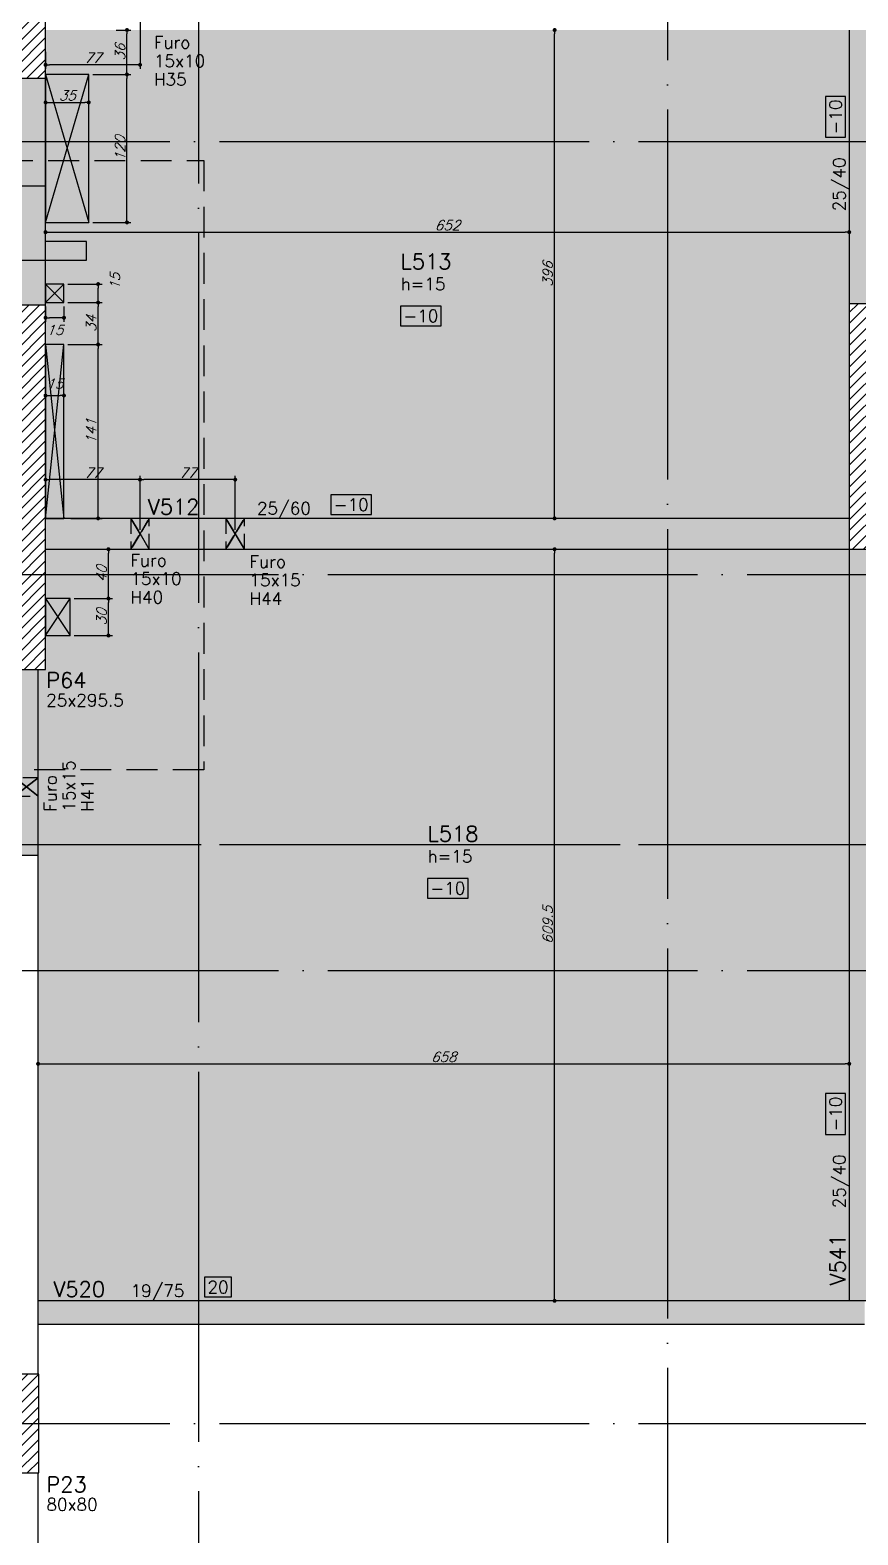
# Model space of a CAD drawing. Header units: millimetres. Extents: x -4245 to 5400, y -2094 to 2406.
# Drawn here: x -1226 to -555, y -575 to 645 of the extents above; entities that cross this region are included whole.
import ezdxf
from ezdxf.enums import TextEntityAlignment as Align

# ---------------------------------------------------------------- set-up
doc = ezdxf.new("R2010")
doc.units = ezdxf.units.MM
doc.header["$LTSCALE"] = 50
for name, pattern in [('DASHED', [0.75, 0.5, -0.25]), ('EIXO', [6.8, 6, -0.4, 0, -0.4]), ('HIDDEN', [0.375, 0.25, -0.125])]:
    doc.linetypes.add(name, pattern=pattern)
for name, color, linetype in [('F-AUX-RED', 1, 'Continuous'), ('F-CORTE', 4, 'Continuous'), ('F-COTAS', 106, 'Continuous'), ('F-COTAS-FUROS', 50, 'Continuous'), ('F-DESNIVEL-1', 254, 'Continuous'), ('F-EIXO', 12, 'EIXO'), ('F-FURO-PAREDE', 2, 'HIDDEN'), ('F-FURO-PAREDE-TEXTOS', 2, 'Continuous'), ('F-LAJES-DIM', 2, 'Continuous'), ('F-LAJES-NOME', 4, 'Continuous'), ('F-PILARES-DIM', 172, 'Continuous'), ('F-PILARES-HACH', 174, 'Continuous'), ('F-PILARES-NOME', 170, 'Continuous'), ('F-PILARES-S', 170, 'Continuous'), ('F-SOLIDO-CORTE', 71, 'Continuous'), ('F-TEXTO', 6, 'Continuous'), ('F-VIGAS', 3, 'Continuous'), ('F-VIGAS-DIM', 2, 'Continuous'), ('F-VIGAS-NOME', 4, 'Continuous'), ('F-VÃO', 1, 'Continuous')]:
    doc.layers.add(name, color=color, linetype=linetype)
doc.layers.add('F-DESNIVEL-3', color=7, linetype='Continuous', true_color=0xd5c7ff)
doc.layers.add('F-DESNIVEL-6', color=7, linetype='Continuous', true_color=0xffdebd)
doc.styles.add('CP-TEXT-INCL', font='simplex.shx', dxfattribs={"oblique": 20})
doc.styles.add('MCP', font='simplex.shx')
doc.styles.add('ROMANS', font='simplex.shx')
doc.dimstyles.new('CP-COTAS-50', dxfattribs={"dimscale": 0.64, "dimtxt": 12.5, "dimasz": 5, "dimexe": 5, "dimexo": 5, "dimgap": 2.5, "dimtad": 1, "dimdec": 1, "dimdsep": 46, "dimtxsty": 'CP-TEXT-INCL', "dimblk1": 'DOT', "dimblk2": 'DOT', "dimsah": 1, "dimcen": 9, "dimclrd": 256, "dimclre": 256, "dimclrt": 256, "dimadec": 0, "dimazin": 0, "dimtfac": 1, "dimtdec": 1, "dimtmove": 2, "dimatfit": 3, "dimldrblk": 'DOT', "dimfxl": 0, "dimtolj": 1, "dimarcsym": 0})
pattern_1 = [(45, (0, 5000), (-4.4194174, 4.4194174), [])]

# ---------------------------------------------------------------- blocks, each defined once
blk = doc.blocks.new('*U39')
at = {"layer": 'F-LAJES-DIM', "color": 1}
blk.add_lwpolyline([(0, 0), (33, 0), (33, 16), (0, 16)], close=True, dxfattribs=at)
at = {"layer": 'F-LAJES-DIM', "style": 'MCP'}
blk.add_attdef('DIM', text='', height=10, dxfattribs=at).set_placement((16.5, 8), align=Align.MIDDLE_CENTER)
blk = doc.blocks.new('*U40')
at = {"layer": 'F-LAJES-DIM', "color": 1}
blk.add_lwpolyline([(0, 0), (33, 0), (33, 16), (0, 16)], close=True, dxfattribs=at)
at = {"layer": 'F-LAJES-DIM', "style": 'MCP'}
blk.add_attdef('DIM', text='', height=10, dxfattribs=at).set_placement((16.5, 8), align=Align.MIDDLE_CENTER)
blk = doc.blocks.new('*U18')
at = {"layer": 'F-VIGAS-DIM', "color": 1}
blk.add_lwpolyline([(0, 0), (33, 0), (33, 16), (0, 16)], close=True, dxfattribs=at)
at = {"layer": 'F-VIGAS-DIM', "style": 'MCP'}
blk.add_attdef('DIM', text='', height=10, dxfattribs=at).set_placement((16.5, 8), align=Align.MIDDLE_CENTER)
blk = doc.blocks.new('*U19')
at = {"layer": 'F-VIGAS-DIM', "color": 1}
blk.add_lwpolyline([(0, 0), (22, 0), (22, 16), (0, 16)], close=True, dxfattribs=at)
at = {"layer": 'F-VIGAS-DIM', "style": 'MCP'}
blk.add_attdef('DIM', text='', height=10, dxfattribs=at).set_placement((11, 8), align=Align.MIDDLE_CENTER)
blk = doc.blocks.new('*U29')
at = {"layer": 'F-EIXO'}
blk.add_line((0, 0), (7484.954, 0), dxfattribs=at)
at = {"layer": 'F-TEXTO', "style": 'ROMANS'}
blk.add_attdef('EIXO', text='', height=17.5, dxfattribs=at).set_placement((-28.2072, 0), align=Align.MIDDLE_CENTER)
blk = doc.blocks.new('*U23')
at = {"layer": 'F-EIXO'}
blk.add_line((0, 0), (7397, 0), dxfattribs=at)
at = {"layer": 'F-TEXTO', "style": 'ROMANS'}
blk.add_attdef('EIXO', text='', height=17.5, dxfattribs=at).set_placement((-28.2072, 0), align=Align.MIDDLE_CENTER)
blk = doc.blocks.new('*U30')
at = {"layer": 'F-EIXO'}
blk.add_line((0, 0), (0, -3477.9), dxfattribs=at)
at = {"layer": 'F-TEXTO', "style": 'ROMANS'}
blk.add_attdef('EIXO', text='', height=17.5, rotation=360, dxfattribs=at).set_placement((0, 28.2), align=Align.MIDDLE_CENTER)
blk = doc.blocks.new('*U25')
at = {"layer": 'F-EIXO'}
blk.add_line((0, 0), (0, -3377.9), dxfattribs=at)
at = {"layer": 'F-TEXTO', "style": 'ROMANS'}
blk.add_attdef('EIXO', text='', height=17.5, rotation=360, dxfattribs=at).set_placement((0, 28.2), align=Align.MIDDLE_CENTER)
blk = doc.blocks.new('_DOT')
at = {"color": 0, "linetype": 'ByBlock'}
blk.add_line((-0.5, 0), (-1, 0), dxfattribs=at)
at = {"color": 0, "linetype": 'ByBlock', "const_width": 0.5}
blk.add_lwpolyline([(-0.25, 0, 1), (0.25, 0, 1)], format="xyb", close=True, dxfattribs=at)
blk = doc.blocks.new('*D83')
at = {"layer": 'DEFPOINTS', "color": 0, "linetype": 'Continuous', "transparency": 16777216}
for p in [(-801, 224.5), (-801, 224.5), (-801, -385)]:
    blk.add_point(p, dxfattribs=at)
at = {"layer": 'F-COTAS', "linetype": 'Continuous', "lineweight": -2, "transparency": 16777216}
blk.add_line((-801, -381.8), (-801, 221.3), dxfattribs=at)
at = {"layer": 'F-COTAS', "linetype": 'Continuous', "lineweight": -2, "transparency": 16777216, "xscale": 3.2, "yscale": 3.2, "zscale": 3.2}
for p, rotation in [((-801, 224.5), 90), ((-801, -385), 270)]:
    blk.add_blockref('_DOT', p, dxfattribs=dict(at, rotation=rotation))
at = {"layer": 'F-COTAS', "linetype": 'Continuous', "transparency": 16777216, "insert": (-806.6, -80.3), "char_height": 8, "attachment_point": 5, "rotation": 90, "style": 'CP-TEXT-INCL'}
blk.add_mtext('\\A1;609.5', dxfattribs=at)
blk = doc.blocks.new('*D84')
at = {"layer": 'DEFPOINTS', "color": 0, "linetype": 'Continuous', "transparency": 16777216}
for p in [(-801, 645.5), (-801, 645.5), (-801, 249.5)]:
    blk.add_point(p, dxfattribs=at)
at = {"layer": 'F-COTAS', "linetype": 'Continuous', "lineweight": -2, "transparency": 16777216}
blk.add_line((-801, 252.7), (-801, 642.3), dxfattribs=at)
at = {"layer": 'F-COTAS', "linetype": 'Continuous', "lineweight": -2, "transparency": 16777216, "xscale": 3.2, "yscale": 3.2, "zscale": 3.2}
for p, rotation in [((-801, 645.5), 90), ((-801, 249.5), 270)]:
    blk.add_blockref('_DOT', p, dxfattribs=dict(at, rotation=rotation))
at = {"layer": 'F-COTAS', "linetype": 'Continuous', "transparency": 16777216, "insert": (-806.6, 447.5), "char_height": 8, "attachment_point": 5, "rotation": 90, "style": 'CP-TEXT-INCL'}
blk.add_mtext('\\A1;396', dxfattribs=at)
blk = doc.blocks.new('*D111')
at = {"layer": 'DEFPOINTS', "color": 0, "linetype": 'Continuous', "transparency": 16777216}
for p in [(-1220, -192.8), (-562, -192.8), (-562, -192.8)]:
    blk.add_point(p, dxfattribs=at)
at = {"layer": 'F-COTAS', "linetype": 'Continuous', "lineweight": -2, "transparency": 16777216}
blk.add_line((-1216.8, -192.8), (-565.2, -192.8), dxfattribs=at)
at = {"layer": 'F-COTAS', "linetype": 'Continuous', "lineweight": -2, "transparency": 16777216, "xscale": 3.2, "yscale": 3.2, "zscale": 3.2, "rotation": 180}
blk.add_blockref('_DOT', (-1220, -192.8), dxfattribs=at)
at = {"layer": 'F-COTAS', "linetype": 'Continuous', "lineweight": -2, "transparency": 16777216, "xscale": 3.2, "yscale": 3.2, "zscale": 3.2}
blk.add_blockref('_DOT', (-562, -192.8), dxfattribs=at)
at = {"layer": 'F-COTAS', "linetype": 'Continuous', "transparency": 16777216, "insert": (-891, -187.2), "char_height": 8, "attachment_point": 5, "style": 'CP-TEXT-INCL'}
blk.add_mtext('\\A1;658', dxfattribs=at)
blk = doc.blocks.new('*D119')
at = {"layer": 'DEFPOINTS', "color": 0, "linetype": 'Continuous', "transparency": 16777216}
for p in [(-1214, 481.6), (-562, 481.6), (-562, 481.6)]:
    blk.add_point(p, dxfattribs=at)
at = {"layer": 'F-COTAS', "linetype": 'Continuous', "lineweight": -2, "transparency": 16777216}
blk.add_line((-1210.8, 481.6), (-565.2, 481.6), dxfattribs=at)
at = {"layer": 'F-COTAS', "linetype": 'Continuous', "lineweight": -2, "transparency": 16777216, "xscale": 3.2, "yscale": 3.2, "zscale": 3.2, "rotation": 180}
blk.add_blockref('_DOT', (-1214, 481.6), dxfattribs=at)
at = {"layer": 'F-COTAS', "linetype": 'Continuous', "lineweight": -2, "transparency": 16777216, "xscale": 3.2, "yscale": 3.2, "zscale": 3.2}
blk.add_blockref('_DOT', (-562, 481.6), dxfattribs=at)
at = {"layer": 'F-COTAS', "linetype": 'Continuous', "transparency": 16777216, "insert": (-888, 487.2), "char_height": 8, "attachment_point": 5, "style": 'CP-TEXT-INCL'}
blk.add_mtext('\\A1;652', dxfattribs=at)
blk = doc.blocks.new('*U135')
at = {"layer": 'F-VÃO'}
for p, q in [((0, 0), (20, 30)), ((0, 30), (20, 0))]:
    blk.add_line(p, q, dxfattribs=at)
at = {"layer": 'F-VÃO', "color": 3}
blk.add_lwpolyline([(0, 0), (20, 0), (20, 30), (0, 30)], close=True, dxfattribs=at)
blk = doc.blocks.new('*U138')
at = {"layer": 'F-VÃO'}
for p, q in [((0, 0), (15, 141)), ((0, 141), (15, 0))]:
    blk.add_line(p, q, dxfattribs=at)
at = {"layer": 'F-VÃO', "color": 3}
blk.add_lwpolyline([(0, 0), (15, 0), (15, 141), (0, 141)], close=True, dxfattribs=at)
blk = doc.blocks.new('*U141')
at = {"layer": 'F-VÃO'}
for p, q in [((0, 0), (15, 15)), ((0, 15), (15, 0))]:
    blk.add_line(p, q, dxfattribs=at)
at = {"layer": 'F-VÃO', "color": 3}
blk.add_lwpolyline([(0, 0), (15, 0), (15, 15), (0, 15)], close=True, dxfattribs=at)
blk = doc.blocks.new('*U144')
at = {"layer": 'F-VÃO'}
for p, q in [((0, 0), (35, 120)), ((0, 120), (35, 0))]:
    blk.add_line(p, q, dxfattribs=at)
at = {"layer": 'F-VÃO', "color": 3}
blk.add_lwpolyline([(0, 0), (35, 0), (35, 120), (0, 120)], close=True, dxfattribs=at)
blk = doc.blocks.new('*D180')
at = {"layer": 'DEFPOINTS', "color": 0, "transparency": 16777216}
for p in [(-1193.9, 184.5), (-1162.9, 184.5), (-1193.9, 154.5)]:
    blk.add_point(p, dxfattribs=at)
at = {"layer": 'F-COTAS-FUROS', "lineweight": -2, "transparency": 16777216}
for p, q in [((-1190.7, 184.5), (-1159.7, 184.5)), ((-1162.9, 157.7), (-1162.9, 181.3)), ((-1190.7, 154.5), (-1159.7, 154.5))]:
    blk.add_line(p, q, dxfattribs=at)
at = {"layer": 'F-COTAS-FUROS', "lineweight": -2, "transparency": 16777216, "xscale": 3.2, "yscale": 3.2, "zscale": 3.2}
for p, rotation in [((-1162.9, 184.5), 90), ((-1162.9, 154.5), 270)]:
    blk.add_blockref('_DOT', p, dxfattribs=dict(at, rotation=rotation))
at = {"layer": 'F-COTAS-FUROS', "transparency": 16777216, "insert": (-1168.5, 169.5), "char_height": 8, "attachment_point": 5, "rotation": 90, "style": 'CP-TEXT-INCL'}
blk.add_mtext('\\A1;30', dxfattribs=at)
blk = doc.blocks.new('*D181')
at = {"layer": 'DEFPOINTS', "color": 0, "transparency": 16777216}
for p in [(-1186.1, 224.5), (-1162.9, 224.5), (-1193.9, 184.5)]:
    blk.add_point(p, dxfattribs=at)
at = {"layer": 'F-COTAS-FUROS', "lineweight": -2, "transparency": 16777216}
for p, q in [((-1182.9, 224.5), (-1159.7, 224.5)), ((-1162.9, 187.7), (-1162.9, 221.3)), ((-1190.7, 184.5), (-1159.7, 184.5))]:
    blk.add_line(p, q, dxfattribs=at)
at = {"layer": 'F-COTAS-FUROS', "lineweight": -2, "transparency": 16777216, "xscale": 3.2, "yscale": 3.2, "zscale": 3.2}
for p, rotation in [((-1162.9, 224.5), 90), ((-1162.9, 184.5), 270)]:
    blk.add_blockref('_DOT', p, dxfattribs=dict(at, rotation=rotation))
at = {"layer": 'F-COTAS-FUROS', "transparency": 16777216, "insert": (-1168.5, 204.5), "char_height": 8, "attachment_point": 5, "rotation": 90, "style": 'CP-TEXT-INCL'}
blk.add_mtext('\\A1;40', dxfattribs=at)
blk = doc.blocks.new('*D201')
at = {"layer": 'DEFPOINTS', "color": 0, "transparency": 16777216}
for p in [(-1178.9, 609.5), (-1147.9, 609.5), (-1178.9, 489.5)]:
    blk.add_point(p, dxfattribs=at)
at = {"layer": 'F-COTAS-FUROS', "lineweight": -2, "transparency": 16777216}
for p, q in [((-1175.7, 609.5), (-1144.7, 609.5)), ((-1147.9, 492.7), (-1147.9, 606.3)), ((-1175.7, 489.5), (-1144.7, 489.5))]:
    blk.add_line(p, q, dxfattribs=at)
at = {"layer": 'F-COTAS-FUROS', "lineweight": -2, "transparency": 16777216, "xscale": 3.2, "yscale": 3.2, "zscale": 3.2}
for p, rotation in [((-1147.9, 609.5), 90), ((-1147.9, 489.5), 270)]:
    blk.add_blockref('_DOT', p, dxfattribs=dict(at, rotation=rotation))
at = {"layer": 'F-COTAS-FUROS', "transparency": 16777216, "insert": (-1153.5, 549.5), "char_height": 8, "attachment_point": 5, "rotation": 90, "style": 'CP-TEXT-INCL'}
blk.add_mtext('\\A1;120', dxfattribs=at)
blk = doc.blocks.new('*D202')
at = {"layer": 'DEFPOINTS', "color": 0, "transparency": 16777216}
for p in [(-1159.8, 645.5), (-1147.9, 645.5), (-1178.9, 609.5)]:
    blk.add_point(p, dxfattribs=at)
at = {"layer": 'F-COTAS-FUROS', "lineweight": -2, "transparency": 16777216}
for p, q in [((-1156.6, 645.5), (-1144.7, 645.5)), ((-1147.9, 612.7), (-1147.9, 642.3)), ((-1175.7, 609.5), (-1144.7, 609.5))]:
    blk.add_line(p, q, dxfattribs=at)
at = {"layer": 'F-COTAS-FUROS', "lineweight": -2, "transparency": 16777216, "xscale": 3.2, "yscale": 3.2, "zscale": 3.2}
for p, rotation in [((-1147.9, 645.5), 90), ((-1147.9, 609.5), 270)]:
    blk.add_blockref('_DOT', p, dxfattribs=dict(at, rotation=rotation))
at = {"layer": 'F-COTAS-FUROS', "transparency": 16777216, "insert": (-1153.5, 627.5), "char_height": 8, "attachment_point": 5, "rotation": 90, "style": 'CP-TEXT-INCL'}
blk.add_mtext('\\A1;36', dxfattribs=at)
blk = doc.blocks.new('*D203')
at = {"layer": 'DEFPOINTS', "color": 0, "transparency": 16777216}
for p in [(-1178.9, 586.8), (-1213.9, 582.5), (-1178.9, 582.5)]:
    blk.add_point(p, dxfattribs=at)
at = {"layer": 'F-COTAS-FUROS', "lineweight": -2, "transparency": 16777216}
for p, q in [((-1213.9, 585.7), (-1213.9, 590)), ((-1210.7, 586.8), (-1182.1, 586.8)), ((-1178.9, 585.7), (-1178.9, 590))]:
    blk.add_line(p, q, dxfattribs=at)
at = {"layer": 'F-COTAS-FUROS', "lineweight": -2, "transparency": 16777216, "xscale": 3.2, "yscale": 3.2, "zscale": 3.2, "rotation": 180}
blk.add_blockref('_DOT', (-1213.9, 586.8), dxfattribs=at)
at = {"layer": 'F-COTAS-FUROS', "lineweight": -2, "transparency": 16777216, "xscale": 3.2, "yscale": 3.2, "zscale": 3.2}
blk.add_blockref('_DOT', (-1178.9, 586.8), dxfattribs=at)
at = {"layer": 'F-COTAS-FUROS', "transparency": 16777216, "insert": (-1196.4, 592.4), "char_height": 8, "attachment_point": 5, "style": 'CP-TEXT-INCL'}
blk.add_mtext('\\A1;35', dxfattribs=at)
blk = doc.blocks.new('*D204')
at = {"layer": 'DEFPOINTS', "color": 0, "transparency": 16777216}
for p in [(-1199, 390.5), (-1171.3, 390.5), (-1196.6, 249.5)]:
    blk.add_point(p, dxfattribs=at)
at = {"layer": 'F-COTAS-FUROS', "lineweight": -2, "transparency": 16777216}
for p, q in [((-1195.8, 390.5), (-1168.1, 390.5)), ((-1171.3, 252.7), (-1171.3, 387.3)), ((-1193.4, 249.5), (-1168.1, 249.5))]:
    blk.add_line(p, q, dxfattribs=at)
at = {"layer": 'F-COTAS-FUROS', "lineweight": -2, "transparency": 16777216, "xscale": 3.2, "yscale": 3.2, "zscale": 3.2}
for p, rotation in [((-1171.3, 390.5), 90), ((-1171.3, 249.5), 270)]:
    blk.add_blockref('_DOT', p, dxfattribs=dict(at, rotation=rotation))
at = {"layer": 'F-COTAS-FUROS', "transparency": 16777216, "insert": (-1176.9, 320), "char_height": 8, "attachment_point": 5, "rotation": 90, "style": 'CP-TEXT-INCL'}
blk.add_mtext('\\A1;141', dxfattribs=at)
blk = doc.blocks.new('*D205')
at = {"layer": 'DEFPOINTS', "color": 0, "transparency": 16777216}
for p in [(-1199, 424.5), (-1171.3, 424.5), (-1199, 390.5)]:
    blk.add_point(p, dxfattribs=at)
at = {"layer": 'F-COTAS-FUROS', "lineweight": -2, "transparency": 16777216}
for p, q in [((-1195.8, 424.5), (-1168.1, 424.5)), ((-1171.3, 393.7), (-1171.3, 421.3)), ((-1195.8, 390.5), (-1168.1, 390.5))]:
    blk.add_line(p, q, dxfattribs=at)
at = {"layer": 'F-COTAS-FUROS', "lineweight": -2, "transparency": 16777216, "xscale": 3.2, "yscale": 3.2, "zscale": 3.2}
for p, rotation in [((-1171.3, 424.5), 90), ((-1171.3, 390.5), 270)]:
    blk.add_blockref('_DOT', p, dxfattribs=dict(at, rotation=rotation))
at = {"layer": 'F-COTAS-FUROS', "transparency": 16777216, "insert": (-1176.9, 407.5), "char_height": 8, "attachment_point": 5, "rotation": 90, "style": 'CP-TEXT-INCL'}
blk.add_mtext('\\A1;34', dxfattribs=at)
blk = doc.blocks.new('*D206')
at = {"layer": 'DEFPOINTS', "color": 0, "transparency": 16777216}
for p in [(-1199, 439.5), (-1171.3, 439.5), (-1199, 424.5)]:
    blk.add_point(p, dxfattribs=at)
at = {"layer": 'F-COTAS-FUROS', "lineweight": -2, "transparency": 16777216}
for p, q in [((-1195.8, 439.5), (-1168.1, 439.5)), ((-1171.3, 427.7), (-1171.3, 436.3)), ((-1195.8, 424.5), (-1168.1, 424.5))]:
    blk.add_line(p, q, dxfattribs=at)
at = {"layer": 'F-COTAS-FUROS', "lineweight": -2, "transparency": 16777216, "xscale": 3.2, "yscale": 3.2, "zscale": 3.2}
for p, rotation in [((-1171.3, 439.5), 90), ((-1171.3, 424.5), 270)]:
    blk.add_blockref('_DOT', p, dxfattribs=dict(at, rotation=rotation))
at = {"layer": 'F-COTAS-FUROS', "transparency": 16777216, "insert": (-1157.6, 441.6), "char_height": 8, "attachment_point": 5, "rotation": 90, "style": 'CP-TEXT-INCL'}
blk.add_mtext('\\A1;15', dxfattribs=at)
blk = doc.blocks.new('*D207')
at = {"layer": 'DEFPOINTS', "color": 0, "transparency": 16777216}
for p in [(-1214, 424.5), (-1199, 424.5), (-1214, 412.2)]:
    blk.add_point(p, dxfattribs=at)
at = {"layer": 'F-COTAS-FUROS', "lineweight": -2, "transparency": 16777216}
for p, q in [((-1214, 421.3), (-1214, 409)), ((-1199, 421.3), (-1199, 409)), ((-1202.2, 412.2), (-1210.8, 412.2))]:
    blk.add_line(p, q, dxfattribs=at)
at = {"layer": 'F-COTAS-FUROS', "lineweight": -2, "transparency": 16777216, "xscale": 3.2, "yscale": 3.2, "zscale": 3.2, "rotation": 180}
blk.add_blockref('_DOT', (-1214, 412.2), dxfattribs=at)
at = {"layer": 'F-COTAS-FUROS', "lineweight": -2, "transparency": 16777216, "xscale": 3.2, "yscale": 3.2, "zscale": 3.2}
blk.add_blockref('_DOT', (-1199, 412.2), dxfattribs=at)
at = {"layer": 'F-COTAS-FUROS', "transparency": 16777216, "insert": (-1206.5, 402.3), "char_height": 8, "attachment_point": 5, "style": 'CP-TEXT-INCL'}
blk.add_mtext('\\A1;15', dxfattribs=at)
blk = doc.blocks.new('*D208')
at = {"layer": 'DEFPOINTS', "color": 0, "transparency": 16777216}
for p in [(-1214, 348.7), (-1199, 349.1), (-1199, 348.7)]:
    blk.add_point(p, dxfattribs=at)
at = {"layer": 'F-COTAS-FUROS', "lineweight": -2, "transparency": 16777216}
for p, q in [((-1214, 351.9), (-1214, 352.3)), ((-1210.8, 349.1), (-1202.2, 349.1)), ((-1199, 351.9), (-1199, 352.3))]:
    blk.add_line(p, q, dxfattribs=at)
at = {"layer": 'F-COTAS-FUROS', "lineweight": -2, "transparency": 16777216, "xscale": 3.2, "yscale": 3.2, "zscale": 3.2, "rotation": 180}
blk.add_blockref('_DOT', (-1214, 349.1), dxfattribs=at)
at = {"layer": 'F-COTAS-FUROS', "lineweight": -2, "transparency": 16777216, "xscale": 3.2, "yscale": 3.2, "zscale": 3.2}
blk.add_blockref('_DOT', (-1199, 349.1), dxfattribs=at)
at = {"layer": 'F-COTAS-FUROS', "transparency": 16777216, "insert": (-1206.5, 358.7), "char_height": 8, "attachment_point": 5, "style": 'CP-TEXT-INCL'}
blk.add_mtext('\\A1;15', dxfattribs=at)
blk = doc.blocks.new('*D230')
at = {"layer": 'DEFPOINTS', "color": 0, "transparency": 16777216}
for p in [(-1137.3, 280.9), (-1137.3, 237), (-1060.1, 237)]:
    blk.add_point(p, dxfattribs=at)
at = {"layer": 'F-COTAS-FUROS', "lineweight": -2, "transparency": 16777216}
for p, q in [((-1137.3, 240.2), (-1137.3, 284.1)), ((-1063.3, 280.9), (-1134.1, 280.9)), ((-1060.1, 240.2), (-1060.1, 284.1))]:
    blk.add_line(p, q, dxfattribs=at)
at = {"layer": 'F-COTAS-FUROS', "lineweight": -2, "transparency": 16777216, "xscale": 3.2, "yscale": 3.2, "zscale": 3.2, "rotation": 180}
blk.add_blockref('_DOT', (-1137.3, 280.9), dxfattribs=at)
at = {"layer": 'F-COTAS-FUROS', "lineweight": -2, "transparency": 16777216, "xscale": 3.2, "yscale": 3.2, "zscale": 3.2}
blk.add_blockref('_DOT', (-1060.1, 280.9), dxfattribs=at)
at = {"layer": 'F-COTAS-FUROS', "transparency": 16777216, "insert": (-1098.7, 286.5), "char_height": 8, "attachment_point": 5, "style": 'CP-TEXT-INCL'}
blk.add_mtext('\\A1;77', dxfattribs=at)
blk = doc.blocks.new('*D231')
at = {"layer": 'DEFPOINTS', "color": 0, "transparency": 16777216}
for p in [(-1214, 280.9), (-1214, 268.7), (-1137.3, 237)]:
    blk.add_point(p, dxfattribs=at)
at = {"layer": 'F-COTAS-FUROS', "lineweight": -2, "transparency": 16777216}
for p, q in [((-1214, 271.9), (-1214, 284.1)), ((-1140.5, 280.9), (-1210.8, 280.9)), ((-1137.3, 240.2), (-1137.3, 284.1))]:
    blk.add_line(p, q, dxfattribs=at)
at = {"layer": 'F-COTAS-FUROS', "lineweight": -2, "transparency": 16777216, "xscale": 3.2, "yscale": 3.2, "zscale": 3.2, "rotation": 180}
blk.add_blockref('_DOT', (-1214, 280.9), dxfattribs=at)
at = {"layer": 'F-COTAS-FUROS', "lineweight": -2, "transparency": 16777216, "xscale": 3.2, "yscale": 3.2, "zscale": 3.2}
blk.add_blockref('_DOT', (-1137.3, 280.9), dxfattribs=at)
at = {"layer": 'F-COTAS-FUROS', "transparency": 16777216, "insert": (-1175.7, 286.5), "char_height": 8, "attachment_point": 5, "style": 'CP-TEXT-INCL'}
blk.add_mtext('\\A1;77', dxfattribs=at)
blk = doc.blocks.new('*D232')
at = {"layer": 'DEFPOINTS', "color": 0, "transparency": 16777216}
for p in [(-1137.3, 658), (-1214, 631.1), (-1214, 617.3)]:
    blk.add_point(p, dxfattribs=at)
at = {"layer": 'F-COTAS-FUROS', "lineweight": -2, "transparency": 16777216}
for p, q in [((-1137.3, 654.8), (-1137.3, 614.1)), ((-1214, 627.9), (-1214, 614.1)), ((-1140.5, 617.3), (-1210.8, 617.3))]:
    blk.add_line(p, q, dxfattribs=at)
at = {"layer": 'F-COTAS-FUROS', "lineweight": -2, "transparency": 16777216, "xscale": 3.2, "yscale": 3.2, "zscale": 3.2, "rotation": 180}
blk.add_blockref('_DOT', (-1214, 617.3), dxfattribs=at)
at = {"layer": 'F-COTAS-FUROS', "lineweight": -2, "transparency": 16777216, "xscale": 3.2, "yscale": 3.2, "zscale": 3.2}
blk.add_blockref('_DOT', (-1137.3, 617.3), dxfattribs=at)
at = {"layer": 'F-COTAS-FUROS', "transparency": 16777216, "insert": (-1175.7, 622.9), "char_height": 8, "attachment_point": 5, "style": 'CP-TEXT-INCL'}
blk.add_mtext('\\A1;77', dxfattribs=at)

msp = doc.modelspace()

# ---------------------------------------------------------------- hatches: boundary and pattern name
at = {"layer": 'F-PILARES-HACH', "linetype": 'Continuous'}
h = msp.add_hatch(dxfattribs=at)
h.set_pattern_fill('ANSI31', color=256, scale=50, style=0)
h.set_pattern_definition(pattern_1)
h.paths.add_polyline_path([(-1239, 606.5), (-1214, 606.5), (-1214, 904.5), (-1239, 904.5)], flags=16)
h = msp.add_hatch(dxfattribs=at)
h.set_pattern_fill('ANSI31', color=256, scale=50, style=0)
h.set_pattern_definition(pattern_1)
h.paths.add_polyline_path([(-1239, 127), (-1214, 127), (-1214, 422.5), (-1239, 422.5)], flags=16)
h = msp.add_hatch(dxfattribs=at)
h.set_pattern_fill('ANSI31', color=256, scale=50, style=0)
h.set_pattern_definition(pattern_1)
h.paths.add_polyline_path([(-562, 224.5), (-537, 224.5), (-537, 423.5), (-562, 423.5)], flags=16)
h = msp.add_hatch(dxfattribs=at)
h.set_pattern_fill('ANSI31', color=256, scale=50, style=0)
h.set_pattern_definition(pattern_1)
h.paths.add_polyline_path([(-1299.5, -524.5), (-1219.5, -524.5), (-1219.5, -444.5), (-1299.5, -444.5)], flags=16)
at = {"layer": 'F-SOLIDO-CORTE', "linetype": 'Continuous'}
msp.add_hatch(color=256, dxfattribs=at).paths.add_polyline_path([(-1239, 518.913), (-1239, 473.913), (-1272.35, 473.913), (-1272.35, 463.913), (-1239, 463.913), (-1239, 458.913), (-1180.65, 458.913), (-1180.65, 473.913), (-1214, 473.913), (-1214, 518.913)], flags=16)

# ---------------------------------------------------------------- linework, layer by layer
at = {"layer": 'F-AUX-RED', "color": 4, "linetype": 'DASHED'}
msp.add_lwpolyline([(-1999.294, 539.758), (-1085.673, 539.758), (-1085.673, 45.469), (-1999.294, 45.469)], close=True, dxfattribs=at)
at = {"layer": 'F-CORTE', "linetype": 'Continuous'}
for points in [[(-1180.65, 473.913), (-1214, 473.913), (-1214, 518.913), (-1239, 518.913), (-1239, 473.913), (-1272.35, 473.913)], [(-1272.35, 463.913), (-1239, 463.913), (-1239, 458.913), (-1180.65, 458.913)]]:
    msp.add_lwpolyline(points, dxfattribs=at)
at = {"layer": 'F-DESNIVEL-1', "linetype": 'Continuous'}
for points in [[(-1220, -404), (-549.5, -404), (-549.5, -385)], [(-1220, -404), (-549.5, -385), (-1220, -385)], [(-1220, -404), (-1220, -385), (-1220, -404)]]:
    msp.add_solid(points, dxfattribs=at)
at = {"layer": 'F-DESNIVEL-3', "linetype": 'Continuous'}
for points in [[(-562, 423.5), (-562, 645.5), (-1214, 645.5)], [(-562, 423.5), (-1214, 645.5), (-562, 423.5)], [(-562, 423.5), (-1214, 645.5), (-1214, 606.5)], [(-562, 423.6), (-537, 423.6), (-537, 645.4)], [(-562, 423.6), (-537, 645.4), (-562, 645.4)], [(-562, 423.6), (-562, 645.4), (-562, 423.6)], [(-562, 423.5), (-1214, 606.5), (-562, 423.5)], [(-562, 423.5), (-1214, 606.5), (-1214, 422.5)], [(-562, 423.5), (-1214, 422.5), (-562, 423.5)], [(-562, 423.5), (-1214, 422.5), (-1214, 249.5)], [(-562, 423.5), (-1214, 249.5), (-562, 423.5)], [(-562, 423.5), (-1214, 249.5), (-562, 249.5)], [(-562, 423.5), (-562, 249.5), (-562, 423.5)], [(-1213.9, 249.5), (-1213.9, 224.5), (-562.1, 224.5)], [(-1213.9, 249.5), (-562.1, 224.5), (-562.1, 249.5)], [(-1213.9, 249.5), (-562.1, 249.5), (-1213.9, 249.5)], [(-562, -385), (-562, 224.5), (-1214, 224.5)], [(-562, -385), (-1214, 224.5), (-562, -385)], [(-562, -385), (-1214, 224.5), (-1214, 127)], [(-537, 199.5), (-537, 224.4), (-562, 224.4)], [(-537, 199.5), (-562, 224.4), (-562, 199.5)], [(-537, -385), (-537, 199.5), (-562, 199.5)], [(-537, -385), (-562, 199.5), (-562, -385)], [(-537, 199.5), (-562, 199.5), (-537, 199.5)], [(-1220, -24), (-1220, 126.9), (-1239, 126.9)], [(-1220, -24), (-1239, 126.9), (-1239, -24)], [(-562, -385), (-1214, 127), (-1220, -385)], [(-1214, 127), (-1220, 127), (-1220, -33.5)], [(-1214, 127), (-1220, -33.5), (-1214, 127)], [(-1214, 127), (-1220, -33.5), (-1220, -385)], [(-1214, 127), (-1220, -385), (-1214, 127)], [(-562, -385), (-1214, 127), (-562, -385)], [(-1220, -24), (-1239, -24), (-1220, -24)], [(-562, -385), (-1220, -385), (-562, -385)], [(-537, -385), (-562, -385), (-537, -385)]]:
    msp.add_solid(points, dxfattribs=at)
at = {"layer": 'F-DESNIVEL-6'}
for points in [[(-1239, 422.6), (-1214, 422.6), (-1214, 606.4)], [(-1239, 422.6), (-1214, 606.4), (-1239, 606.4)]]:
    msp.add_solid(points, dxfattribs=at)
at = {"layer": 'F-EIXO'}
msp.add_line((-3768.53, -15), (3691.239, -15), dxfattribs=at)
at = {"layer": 'F-FURO-PAREDE'}
for points in [[(-1137.31, 237), (-1144.81, 224.5), (-1129.81, 224.5), (-1137.31, 237), (-1129.81, 224.5), (-1129.81, 249.5), (-1137.31, 237), (-1129.81, 249.5), (-1144.81, 249.5), (-1137.31, 237), (-1144.81, 249.5), (-1144.81, 224.5), (-1137.31, 237)], [(-1060.112, 237), (-1067.612, 224.5), (-1052.612, 224.5), (-1060.112, 237), (-1052.612, 224.5), (-1052.612, 249.5), (-1060.112, 237), (-1052.612, 249.5), (-1067.612, 249.5), (-1060.112, 237), (-1067.612, 249.5), (-1067.612, 224.5), (-1060.112, 237)], [(-1229.5, 31.706), (-1220, 24.206), (-1220, 39.206), (-1229.5, 31.706), (-1220, 39.206), (-1239, 39.206), (-1229.5, 31.706), (-1239, 39.206), (-1239, 24.206), (-1229.5, 31.706), (-1239, 24.206), (-1220, 24.206), (-1229.5, 31.706)]]:
    msp.add_lwpolyline(points, dxfattribs=at)
at = {"layer": 'F-PILARES-S', "linetype": 'Continuous'}
for points in [[(-1239, 606.5), (-1214, 606.5), (-1214, 904.5), (-1239, 904.5), (-1239, 606.5)], [(-1239, 127), (-1214, 127), (-1214, 422.5), (-1239, 422.5), (-1239, 127)], [(-562, 224.5), (-537, 224.5), (-537, 423.5), (-562, 423.5), (-562, 224.5)], [(-1299.5, -524.5), (-1219.5, -524.5), (-1219.5, -444.5), (-1299.5, -444.5), (-1299.5, -524.5)]]:
    msp.add_lwpolyline(points, dxfattribs=at)
at = {"layer": 'F-SOLIDO-CORTE'}
msp.add_lwpolyline([(-1239, 518.913), (-1239, 473.913), (-1272.35, 473.913), (-1272.35, 463.913), (-1239, 463.913), (-1239, 458.913), (-1180.65, 458.913), (-1180.65, 473.913), (-1214, 473.913), (-1214, 518.913), (-1239, 518.913)], dxfattribs=at)
at = {"layer": 'F-VIGAS'}
for points in [[(-562, 645.5), (-562, 423.5)], [(-1214, 422.5), (-1214, 606.5)], [(-562, 249.5), (-1214, 249.5)], [(-1214, 224.5), (-562, 224.5)], [(-562, 224.5), (-562, 199.5)], [(-562, 199.5), (-562, -385)], [(-1220, -33.5), (-1220, 127)], [(-1220, -24), (-1735, -24)], [(-1220, -385), (-1220, -33.5)], [(-562, -385), (-1220, -385)], [(-1220, -404), (-1220, -385)], [(-537, -385), (-562, -385)], [(-1220, -444.5), (-1220, -404)], [(-1220, -404), (-549.5, -404)], [(-1220, -822.5), (-1220, -524.5)]]:
    msp.add_lwpolyline(points, dxfattribs=at)

# ---------------------------------------------------------------- block references
at = {"layer": 'F-EIXO', "linetype": 'Continuous'}
for name, p in [('*U30', (-709.5, 1941.357)), ('*U25', (-1090, 1841.357)), ('*U29', (-3793.715, 555)), ('*U23', (-3705.761, 204)), ('*U29', (-3793.715, -15)), ('*U23', (-3705.761, -117)), ('*U29', (-3793.715, -484.5))]:
    msp.add_blockref(name, p, dxfattribs=at)
at = {"layer": 'F-LAJES-DIM', "linetype": 'Continuous'}
for name, p in [('*U40', (-925.897, 405.704)), ('*U39', (-904.055, -58.426))]:
    msp.add_blockref(name, p, dxfattribs=at).add_auto_attribs({'DIM': '-10'})
at = {"layer": 'F-VIGAS-DIM', "linetype": 'Continuous', "rotation": 90}
for p in [(-565.125, 558.5), (-565.125, -250)]:
    msp.add_blockref('*U18', p, dxfattribs=at).add_auto_attribs({'DIM': '-10'})
at = {"layer": 'F-VIGAS-DIM', "linetype": 'Continuous'}
for name, p, values in [('*U18', (-982.449, 252.625), {'DIM': '-10'}), ('*U19', (-1085, -381.875), {'DIM': '20'})]:
    msp.add_blockref(name, p, dxfattribs=at).add_auto_attribs(values)
at = {"layer": 'F-VÃO'}
for name, p in [('*U144', (-1213.9, 489.5)), ('*U141', (-1214, 424.5)), ('*U138', (-1214, 249.5)), ('*U135', (-1213.9, 154.5))]:
    msp.add_blockref(name, p, dxfattribs=at)

# ---------------------------------------------------------------- texts
at = {"layer": 'F-FURO-PAREDE-TEXTOS', "linetype": 'Continuous', "style": 'MCP'}
for s, p in [('Furo', (-1126.042, 630.5)), ('15x10', (-1126.042, 615.5)), ('H35', (-1126.042, 600.5)), ('Furo', (-1145.147, 210.565)), ('Furo', (-1048.511, 209.5)), ('15x10', (-1145.147, 195.565)), ('15x15', (-1048.511, 194.5)), ('H40', (-1145.147, 180.565)), ('H44', (-1048.511, 179.5))]:
    msp.add_text(s, height=10, dxfattribs=at).set_placement(p)
for s, p in [('15x15', (-1190, 11.706)), ('Furo', (-1205, 11.706)), ('H41', (-1175, 11.706))]:
    msp.add_text(s, height=10, rotation=90, dxfattribs=at).set_placement(p)
at = {"layer": 'F-LAJES-DIM', "linetype": 'Continuous', "style": 'MCP'}
for p in [(-925.897, 434.604), (-904.055, -29.526)]:
    msp.add_text('h=15', height=10, dxfattribs=at).set_placement(p)
at = {"layer": 'F-LAJES-NOME', "linetype": 'Continuous', "style": 'MCP'}
for s, p in [('L513', (-925.897, 451.604)), ('L518', (-904.055, -12.526))]:
    msp.add_text(s, height=12.5, dxfattribs=at).set_placement(p)
at = {"layer": 'F-PILARES-DIM', "linetype": 'Continuous', "style": 'MCP'}
for s, p in [('25x295.5', (-1213.45, 97.053)), ('80x80', (-1213.25, -555.125))]:
    msp.add_text(s, height=10, dxfattribs=at).set_placement(p)
at = {"layer": 'F-PILARES-NOME', "linetype": 'Continuous', "style": 'MCP'}
for s, p in [('P64', (-1213.45, 112.053)), ('P23', (-1213.25, -540.125))]:
    msp.add_text(s, height=12.5, dxfattribs=at).set_placement(p)
at = {"layer": 'F-VIGAS-DIM', "linetype": 'Continuous', "style": 'MCP'}
for p in [(-565.125, 498.5), (-565.125, -310)]:
    msp.add_text('25/40', height=10, rotation=90, dxfattribs=at).set_placement(p)
for s, p in [('25/60', (-1042.449, 252.625)), ('19/75', (-1145, -381.875))]:
    msp.add_text(s, height=10, dxfattribs=at).set_placement(p)
at = {"layer": 'F-VIGAS-NOME', "linetype": 'Continuous', "style": 'MCP'}
for s, p in [('V512', (-1130.885, 252.625)), ('V520', (-1207.5, -381.875))]:
    msp.add_text(s, height=12.5, dxfattribs=at).set_placement(p)
msp.add_text('V541', height=12.5, rotation=90, dxfattribs=at).set_placement((-565.125, -372.5))

# ---------------------------------------------------------------- dimensions: what is measured, and where the dimension line sits
at = {"layer": 'F-COTAS', "linetype": 'Continuous'}
for base, p1, p2, angle, picture, middle in [((-801.006, 645.5), (-801.006, 249.5), (-801.006, 645.5), 270, '*D84', (-806.606, 447.5)), ((-562, 481.59), (-1214, 481.59), (-562, 481.59), 180, '*D119', (-888, 487.19)), ((-801.006, 224.5), (-801.006, -385), (-801.006, 224.5), 270, '*D83', (-806.606, -80.25)), ((-562, -192.756), (-1220, -192.756), (-562, -192.756), 180, '*D111', (-891, -187.156))]:
    dim = msp.add_linear_dim(base=base, p1=p1, p2=p2, angle=angle, dimstyle='CP-COTAS-50', dxfattribs=at)
    dim.commit()
    dim.dimension.update_dxf_attribs({"geometry": picture, "text_midpoint": middle})
at = {"layer": 'F-COTAS-FUROS'}
for base, p1, p2, picture, middle in [((-1214, 617.265), (-1137.31, 658), (-1214, 631.084), '*D232', (-1175.655, 622.865)), ((-1178.9, 586.789), (-1213.9, 582.487), (-1178.9, 582.487), '*D203', (-1196.4, 592.389)), ((-1199, 349.128), (-1214, 348.742), (-1199, 348.742), '*D208', (-1206.5, 358.728)), ((-1214, 280.931), (-1137.31, 237), (-1214, 268.717), '*D231', (-1175.655, 286.531)), ((-1137.31, 280.931), (-1060.112, 237), (-1137.31, 237), '*D230', (-1098.711, 286.531))]:
    dim = msp.add_linear_dim(base=base, p1=p1, p2=p2, dimstyle='CP-COTAS-50', override={"dimdec": 0, "dimfxl": 7.5}, dxfattribs=at)
    dim.commit()
    dim.dimension.update_dxf_attribs({"geometry": picture, "text_midpoint": middle})
for base, p1, p2, picture, middle in [((-1147.855, 645.5), (-1178.9, 609.5), (-1159.814, 645.5), '*D202', (-1153.455, 627.5)), ((-1147.855, 609.5), (-1178.9, 489.5), (-1178.9, 609.5), '*D201', (-1153.455, 549.5)), ((-1171.332, 424.5), (-1199, 390.5), (-1199, 424.5), '*D205', (-1176.932, 407.5)), ((-1171.332, 390.5), (-1196.586, 249.5), (-1199, 390.5), '*D204', (-1176.932, 320)), ((-1162.929, 224.5), (-1193.9, 184.5), (-1186.126, 224.5), '*D181', (-1168.529, 204.5)), ((-1162.929, 184.5), (-1193.9, 154.5), (-1193.9, 184.5), '*D180', (-1168.529, 169.5))]:
    dim = msp.add_linear_dim(base=base, p1=p1, p2=p2, angle=90, dimstyle='CP-COTAS-50', override={"dimdec": 0, "dimfxl": 7.5}, dxfattribs=at)
    dim.commit()
    dim.dimension.update_dxf_attribs({"geometry": picture, "text_midpoint": middle})
dim = msp.add_linear_dim(base=(-1171.332, 439.5), p1=(-1199, 424.5), p2=(-1199, 439.5), angle=90, dimstyle='CP-COTAS-50', override={"dimdec": 0, "dimfxl": 7.5}, dxfattribs=at)
dim.commit()
dim.dimension.update_dxf_attribs({"geometry": '*D206', "text_midpoint": (-1157.559, 441.608), "dimtype": 160})
dim = msp.add_linear_dim(base=(-1214, 412.189), p1=(-1199, 424.5), p2=(-1214, 424.5), dimstyle='CP-COTAS-50', override={"dimdec": 0, "dimfxl": 7.5}, dxfattribs=at)
dim.commit()
dim.dimension.update_dxf_attribs({"geometry": '*D207', "text_midpoint": (-1206.5, 402.296), "dimtype": 160})

doc.saveas('drawing.dxf')
